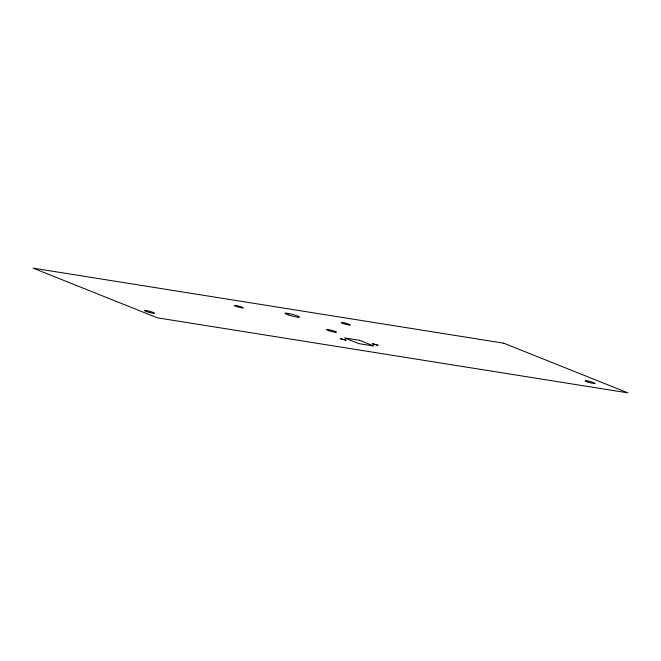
<?xml version="1.0" encoding="UTF-8"?>
<svg xmlns="http://www.w3.org/2000/svg" width="661" height="661" viewBox="0 0 661 661"><rect width="100%" height="100%" fill="white"/><g stroke="black" fill="none" stroke-linecap="round" stroke-linejoin="round"><path stroke-width="0.99" d="M340.258 338.622L345.992 340.192L340.258 338.622M372.35 343.745L378.075 345.306L372.366 343.728M503.715 343.191L33.05 268.126L157.285 317.809L627.95 392.874L503.715 343.191M359.493 340.291L344.513 337.903L358.849 343.637L373.829 346.025L359.493 340.291M236.382 306.497A4.718 0.529 15.1 0 0 243.339 307.91A4.718 0.529 15.1 0 0 236.646 305.63A4.718 0.529 15.1 0 0 236.382 306.497M343.183 323.502A4.718 0.529 15.1 0 0 350.297 324.989A4.718 0.529 15.1 0 0 343.794 322.725A4.718 0.529 15.1 0 0 343.183 323.502M288.303 314.876A7.428 0.826 15.1 0 0 299.408 317.164A7.428 0.826 15.1 0 0 289.039 313.587A7.428 0.826 15.1 0 0 288.303 314.876M587.422 381.909A5.197 0.578 15.1 0 0 595.189 383.512A5.197 0.578 15.1 0 0 587.91 381A5.197 0.578 15.1 0 0 587.422 381.909M146.709 311.62A5.197 0.578 15.1 0 0 154.476 313.223A5.197 0.578 15.1 0 0 147.196 310.711A5.197 0.578 15.1 0 0 146.709 311.62M328.707 330.649A5.197 0.578 15.1 0 0 336.466 332.252A5.197 0.578 15.1 0 0 329.195 329.748A5.197 0.578 15.1 0 0 328.707 330.649"/></g></svg>
